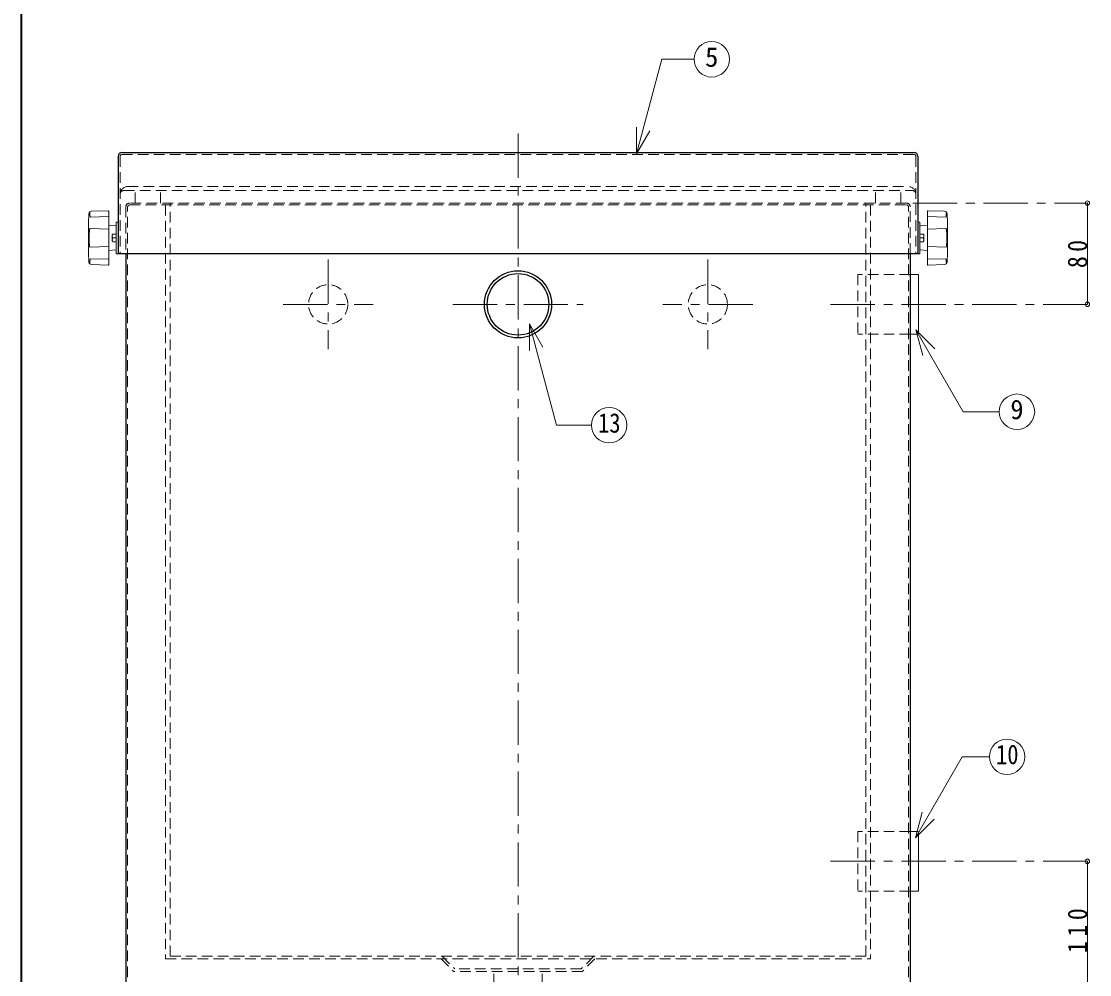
# Model space of a CAD drawing. Units: millimetres at full size, sheet at 1:7; details may follow other scales. Extents: x -1486 to 1349, y -951 to 1016.
# Drawn here: x -1486 to -642, y -568 to 185 of the extents above; entities that cross this region are included whole.
import ezdxf
from ezdxf.enums import TextEntityAlignment as Align

# ---------------------------------------------------------------- set-up
doc = ezdxf.new("R2010")
doc.units = ezdxf.units.MM
doc.header["$LTSCALE"] = 7
doc.header["$PDMODE"] = 32
doc.header["$PDSIZE"] = 3.5
doc.linetypes.add('CHAIN1', pattern=[8, 5, -1, 1, -1])
doc.linetypes.add('DASHED1', pattern=[1.8, 1.2, -0.6])
doc.layers.add('0-0', color=7, linetype='Continuous', lineweight=18)
doc.styles.add('ＭＳ ゴシック', font='')
doc.styles.get('ＭＳ ゴシック').set_extended_font_data('MS Gothic')

msp = doc.modelspace()

# ---------------------------------------------------------------- linework, layer by layer
at = {"layer": '0-0', "color": 1, "lineweight": 40}
msp.add_line((-1485.961, -950.661), (-1485.961, 1016.339), dxfattribs=at)
at = {"layer": '0-0'}
for p, q in [((-999.813, 80.785), (-999.813, 101.785)), ((-999.813, 80.785), (-989.313, 98.972)), ((-1417.477, 35.802), (-1430.625, 35.379)), ((-1416.961, -6.624), (-1416.961, 35.302)), ((-769.961, -6.624), (-769.961, 35.302)), ((-769.445, 35.802), (-756.297, 35.379)), ((-1432.961, 3.103), (-1432.961, 25.576)), ((-1432.947, 26.102), (-1432.558, 33.485)), ((-1416.961, 31.274), (-1431.508, 30.789)), ((-1410.961, 26.839), (-1409.461, 26.839)), ((-775.961, 26.839), (-777.461, 26.839)), ((-769.961, 31.274), (-755.414, 30.789)), ((-753.975, 26.102), (-754.364, 33.485)), ((-753.961, 3.103), (-753.961, 25.576)), ((-1416.961, 21.194), (-1431.508, 21.679)), ((-1411.419, 23.878), (-1416.961, 24.339)), ((-1413.586, 17.339), (-1410.961, 17.339)), ((-773.336, 17.339), (-775.961, 17.339)), ((-775.502, 23.878), (-769.961, 24.339)), ((-769.961, 21.194), (-755.414, 21.679)), ((-1414.211, 16.688), (-1414.211, 11.991)), ((-1413.586, 14.339), (-1410.961, 14.339)), ((-1413.586, 11.339), (-1410.961, 11.339)), ((-773.336, 14.339), (-775.961, 14.339)), ((-773.336, 11.339), (-775.961, 11.339)), ((-772.711, 16.688), (-772.711, 11.991)), ((-1432.947, 2.576), (-1432.558, -4.806)), ((-1416.961, 7.485), (-1431.508, 7)), ((-1411.419, 4.801), (-1416.961, 4.339)), ((-775.502, 4.801), (-769.961, 4.339)), ((-769.961, 7.485), (-755.414, 7)), ((-753.975, 2.576), (-754.364, -4.806)), ((-1416.961, -2.595), (-1431.508, -2.111)), ((-1417.477, -7.124), (-1430.625, -6.7)), ((-769.961, -2.595), (-755.414, -2.111)), ((-769.445, -7.124), (-756.297, -6.7)), ((-776.961, -14.661), (-783.461, -14.661)), ((-776.961, -14.661), (-776.961, -61.661)), ((-1084.386, -53.682), (-1073.886, -71.869)), ((-1084.386, -53.682), (-1084.386, -74.682)), ((-778.956, -58.38), (-764.106, -73.23)), ((-778.956, -58.38), (-773.52, -78.665)), ((-776.961, -61.661), (-783.461, -61.661)), ((-779.439, -459.597), (-774.004, -439.313)), ((-779.439, -459.597), (-764.59, -444.748)), ((-776.961, -454.661), (-783.461, -454.661)), ((-776.961, -454.661), (-776.961, -501.661)), ((-776.961, -501.661), (-783.461, -501.661))]:
    msp.add_line(p, q, dxfattribs=at)
at = {"layer": '0-0', "color": 4, "linetype": 'CHAIN1', "lineweight": 9}
for p, q in [((-1093.461, 96.839), (-1093.461, -624.161)), ((-781.461, 41.839), (-643.461, 41.839)), ((-1243.461, -2.661), (-1243.461, -73.661)), ((-943.461, -2.661), (-943.461, -73.661)), ((-1278.961, -38.161), (-1207.961, -38.161)), ((-1144.961, -38.161), (-1041.961, -38.161)), ((-907.961, -38.161), (-978.961, -38.161)), ((-643.461, -38.161), (-849.961, -38.161)), ((-643.461, -478.161), (-849.961, -478.161))]:
    msp.add_line(p, q, dxfattribs=at)
at = {"layer": '0-0', "color": 5, "lineweight": 25}
for p, q in [((-1409.461, 78.839), (-1409.461, 1.839)), ((-1406.461, 81.839), (-780.461, 81.839)), ((-777.461, 78.839), (-777.461, 1.839)), ((-777.461, 1.839), (-1409.461, 1.839)), ((-1403.461, 1.839), (-1403.461, -582.161)), ((-783.461, 1.839), (-783.461, -582.161))]:
    msp.add_line(p, q, dxfattribs=at)
at = {"layer": '0-0', "linetype": 'DASHED1'}
for p, q in [((-1407.961, 78.839), (-1407.961, 1.839)), ((-1406.461, 80.339), (-780.461, 80.339)), ((-778.961, 78.839), (-778.961, 1.839)), ((-1404.961, 51.839), (-781.961, 51.839)), ((-1401.961, 54.839), (-784.961, 54.839)), ((-1403.461, 38.839), (-1403.461, 1.839)), ((-1401.961, -582.161), (-1401.961, 38.839)), ((-786.461, 41.839), (-1400.461, 41.839)), ((-1400.461, 40.339), (-786.461, 40.339)), ((-1371.961, 40.339), (-1371.961, -555.161)), ((-1368.461, -553.161), (-1368.461, 41.839)), ((-818.461, -553.161), (-818.461, 41.839)), ((-814.961, 40.339), (-814.961, -555.161)), ((-784.961, -582.161), (-784.961, 38.839)), ((-783.461, 1.839), (-783.461, 38.839)), ((-1371.961, -555.161), (-814.961, -555.161)), ((-1368.461, -553.161), (-818.461, -553.161))]:
    msp.add_line(p, q, dxfattribs=at)
at = {"layer": '0-0', "color": 4, "linetype": 'DASHED1', "lineweight": 9}
for p, q in [((-1395.961, 41.839), (-1395.961, 51.839)), ((-1375.961, 41.839), (-1375.961, 51.839)), ((-810.961, 41.839), (-810.961, 51.839)), ((-790.961, 41.839), (-790.961, 51.839)), ((-824.961, -14.661), (-824.961, -61.661)), ((-783.461, -14.661), (-824.961, -14.661)), ((-783.461, -61.661), (-824.961, -61.661)), ((-824.961, -454.661), (-824.961, -501.661)), ((-783.461, -454.661), (-824.961, -454.661)), ((-783.461, -501.661), (-824.961, -501.661)), ((-1154.289, -555.161), (-1144.289, -565.161)), ((-1153.461, -553.161), (-1143.461, -563.161)), ((-1033.461, -553.161), (-1043.461, -563.161)), ((-1032.632, -555.161), (-1042.632, -565.161)), ((-1042.632, -565.161), (-1144.289, -565.161)), ((-1043.461, -563.161), (-1143.461, -563.161)), ((-1112.461, -588.161), (-1112.461, -563.161)), ((-1074.461, -588.161), (-1074.461, -563.161))]:
    msp.add_line(p, q, dxfattribs=at)
at = {"layer": '0-0', "color": 4, "lineweight": 9}
for p, q in [((-643.461, 41.839), (-643.461, -38.161)), ((-643.461, -478.161), (-643.461, -588.161))]:
    msp.add_line(p, q, dxfattribs=at)
at = {"layer": '0-0'}
for points in [[(-999.813, 80.785), (-979.817, 155.409), (-954.352, 155.409)], [(-1410.961, 26.839), (-1410.961, 1.839), (-1409.461, 1.839)], [(-775.961, 26.839), (-775.961, 1.839), (-777.461, 1.839)], [(-1084.386, -53.682), (-1062.959, -133.65), (-1035.468, -133.65)], [(-778.956, -58.38), (-741.657, -122.983), (-713.141, -122.983)], [(-779.439, -459.597), (-742.456, -395.541), (-720.958, -395.541)]]:
    msp.add_lwpolyline(points, dxfattribs=at)
for centre in [(-940.352, 155.409), (-699.141, -122.983), (-1021.468, -133.65), (-706.958, -395.541)]:
    msp.add_circle(centre, 14, dxfattribs=at)
at = {"layer": '0-0', "color": 5, "lineweight": 25}
for radius in [26.5, 24.3]:
    msp.add_circle((-1093.461, -38.161), radius, dxfattribs=at)
at = {"layer": '0-0', "color": 4, "linetype": 'DASHED1', "lineweight": 9}
for centre in [(-1243.461, -38.161), (-943.461, -38.161)]:
    msp.add_circle(centre, 15.5, dxfattribs=at)
at = {"layer": '0-0', "color": 5, "lineweight": 25}
for centre, start, end in [((-1406.461, 78.839), 90, 180), ((-780.461, 78.839), 0, 90)]:
    msp.add_arc(centre, 3, start, end, dxfattribs=at)
at = {"layer": '0-0', "linetype": 'DASHED1'}
for centre, radius, start, end in [((-1406.461, 78.839), 1.5, 90, 180), ((-780.461, 78.839), 1.5, 0, 90), ((-1401.961, 48.839), 6, 90, 180), ((-1404.961, 48.839), 3, 90, 180), ((-784.961, 48.839), 6, 0, 90), ((-781.961, 48.839), 3, 0, 90), ((-1400.461, 38.839), 3, 90, 180), ((-1400.461, 38.839), 1.5, 90, 180), ((-786.461, 38.839), 3, 0, 90), ((-786.461, 38.839), 1.5, 0, 90)]:
    msp.add_arc(centre, radius, start, end, dxfattribs=at)
at = {"layer": '0-0'}
for centre, radius, start, end in [((-1430.56, 33.38), 2, 91.84585, 176.98087), ((-1422.004, 33.764), 9.959, 178.90936, 197.37998), ((-1429.891, 33.844), 2.072, 141.26695, 176.97243), ((-1417.461, 35.302), 0.5, 0, 91.84585), ((-769.461, 35.302), 0.5, 88.15415, 180), ((-756.361, 33.38), 2, 3.01913, 88.15415), ((-764.918, 33.764), 9.959, 342.62002, 1.09064), ((-757.03, 33.844), 2.072, 3.02757, 38.73305), ((-1422.961, 25.576), 10, 176.98087, 180), ((-763.961, 25.576), 10, 0, 3.01913), ((-1378.124, 14.339), 54.337, 172.70127, 187.29873), ((-1431.525, 21.179), 0.5, 88.09085, 172.70127), ((-1412.105, 15.839), 2.108, 134.62454, 225.37546), ((-1412.645, 15.811), 1.795, 121.62812, 150.75937), ((-1411.461, 23.379), 0.5, 0, 85.23636), ((-775.461, 23.379), 0.5, 94.76364, 180), ((-774.277, 15.811), 1.795, 29.24063, 58.37188), ((-774.816, 15.839), 2.108, 314.62454, 45.37546), ((-755.397, 21.179), 0.5, 7.29873, 91.90915), ((-808.797, 14.339), 54.337, 352.70127, 7.29873), ((-1412.105, 12.839), 2.108, 134.62454, 225.37546), ((-1412.645, 12.868), 1.795, 209.24063, 238.37188), ((-774.277, 12.868), 1.795, 301.62812, 330.75937), ((-774.816, 12.839), 2.108, 314.62454, 45.37546), ((-1422.961, 3.103), 10, 180, 183.01913), ((-1431.525, 7.5), 0.5, 187.29873, 271.90915), ((-1411.461, 5.299), 0.5, 274.76364, 0), ((-775.461, 5.299), 0.5, 180, 265.23636), ((-755.397, 7.5), 0.5, 268.09085, 352.70127), ((-763.961, 3.103), 10, 356.98087, 0), ((-1430.56, -4.701), 2, 183.01913, 268.15415), ((-1422.004, -5.085), 9.959, 162.62002, 181.09064), ((-1429.891, -5.166), 2.072, 183.02757, 218.73305), ((-1417.461, -6.624), 0.5, 268.15415, 0), ((-769.461, -6.624), 0.5, 180, 271.84585), ((-756.361, -4.701), 2, 271.84585, 356.98087), ((-764.918, -5.085), 9.959, 358.90936, 17.37998), ((-757.03, -5.166), 2.072, 321.26695, 356.97243)]:
    msp.add_arc(centre, radius, start, end, dxfattribs=at)
at = {"layer": '0-0', "color": 4}
for p in [(-643.461, 41.839), (-643.461, -38.161), (-643.461, -478.161)]:
    msp.add_point(p, dxfattribs=at)

# ---------------------------------------------------------------- texts
at = {"layer": '0-0', "style": 'ＭＳ ゴシック'}
for s, p in [('5', (-945.602, 144.909)), ('9', (-704.391, -133.483))]:
    msp.add_text(s, height=15.4, dxfattribs=at).set_placement(p, align=Align.BOTTOM_LEFT)
at = {"layer": '0-0', "style": 'ＭＳ ゴシック', "width": 0.85}
for s, p in [('13', (-1030.218, -144.15)), ('10', (-715.708, -406.041))]:
    msp.add_text(s, height=15.4, dxfattribs=at).set_placement(p, align=Align.BOTTOM_LEFT)
at = {"layer": '0-0', "char_height": 15.4, "attachment_point": 7, "rotation": 90, "style": 'ＭＳ ゴシック'}
for s, insert in [('\\T1.36;\\W0.9;80', (-643.461, -9.536)), ('\\T1.38;\\W0.9;110', (-643.461, -550.661))]:
    msp.add_mtext(s, dxfattribs=dict(at, insert=insert))

doc.saveas('drawing.dxf')
